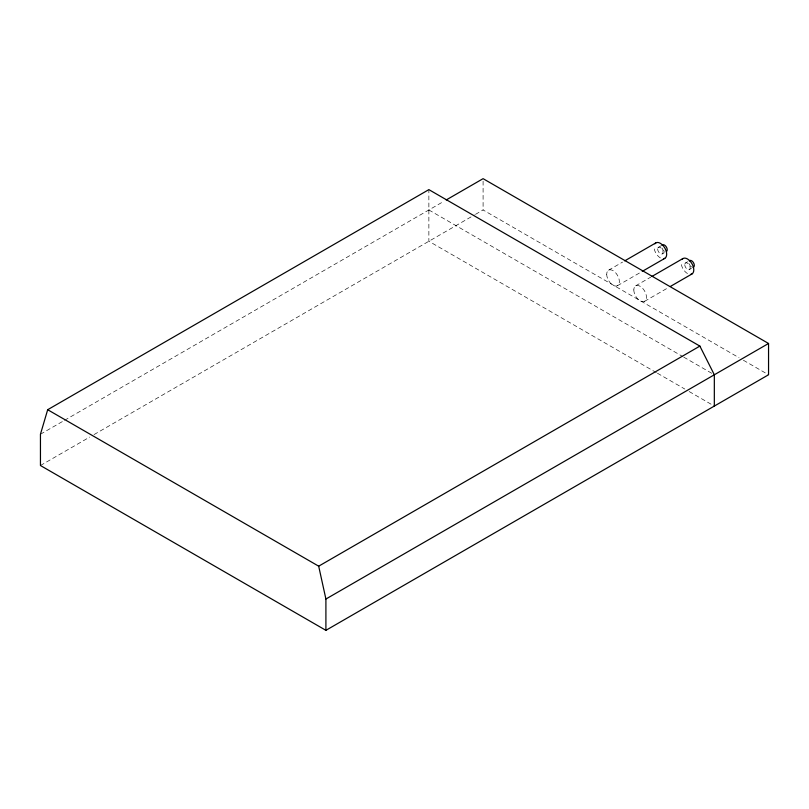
<?xml version="1.0" encoding="UTF-8"?>
<svg xmlns="http://www.w3.org/2000/svg" width="809" height="809" viewBox="0 0 809 809"><rect width="100%" height="100%" fill="white"/><g stroke="black" fill="none" stroke-linecap="round" stroke-linejoin="round"><path stroke-width="0.61" stroke-dasharray="4.04 3.03" d="M40.45 434.231L63.426 420.963M64.518 420.326L444.05 201.208M40.45 465.519L89.688 437.093M94.066 434.564L474.418 214.972M475.5 214.345L483.094 209.966L739.021 357.72M608.56 270.186L622.546 262.116M658.455 247.291L661.57 245.501M662.278 253.915L664.351 252.711M617.5 285.678L641.173 272.016M635.662 285.83L650.719 277.143M685.557 262.945L687.63 261.742M689.379 269.559L691.452 268.366M644.601 301.322L668.274 287.66M743.39 360.248L768.55 374.769M428.871 209.976L682.614 356.466M683.706 357.103L712.142 373.515M656.362 372.605L428.871 241.264L428.871 189.63M657.454 373.242L684.798 389.028M689.177 391.556L714.327 406.078M483.094 181.176L483.094 209.966M687.468 273.553A8.939 5.167 60 0 1 681.148 262.601M664.513 251.326A3.823 2.205 60 0 1 661.813 246.654M691.614 266.97A3.823 2.205 60 0 1 689.005 263.158M660.366 257.909A8.939 5.167 60 0 1 654.046 246.947M633.811 289.925A8.939 5.167 60 0 0 643.297 301.727A8.939 5.167 60 0 0 643.297 289.076A8.939 5.167 60 0 0 633.811 289.925M606.71 274.281A8.939 5.167 60 0 0 616.195 286.083A8.939 5.167 60 0 0 616.195 273.432A8.939 5.167 60 0 0 606.71 274.281M684.768 264.695A3.823 2.205 60 0 0 688.823 269.731A3.823 2.205 60 0 0 688.823 264.331A3.823 2.205 60 0 0 684.768 264.695M657.666 249.041A3.823 2.205 60 0 0 661.722 254.087A3.823 2.205 60 0 0 661.722 248.687A3.823 2.205 60 0 0 657.666 249.041"/><path stroke-width="1.21" d="M714.327 406.078L714.327 374.779L699.876 346.1L428.871 189.63L47.68 409.718L40.45 434.231L40.45 465.519L325.906 630.332L768.55 374.769L768.55 343.481L483.094 178.668L446.224 199.954M624.7 260.872L655.897 242.862M642.245 271.389L664.836 258.344M651.801 276.516L682.998 258.506M670.428 286.416L691.938 273.998M47.68 409.718L318.685 566.179L699.876 346.1M325.906 630.332L325.906 599.034L768.55 343.481M318.685 566.179L325.906 599.034M681.997 259.436A8.939 5.167 60 0 1 691.938 263.663A8.939 5.167 60 0 1 690.633 274.403M689.278 260.943A3.823 2.205 60 0 1 693.525 262.753A3.823 2.205 60 0 1 692.969 267.334M662.177 245.299A3.823 2.205 60 0 1 666.161 246.684A3.823 2.205 60 0 1 666.424 251.518M654.896 243.792A8.939 5.167 60 0 1 664.836 248.019A8.939 5.167 60 0 1 663.532 258.749"/></g></svg>
